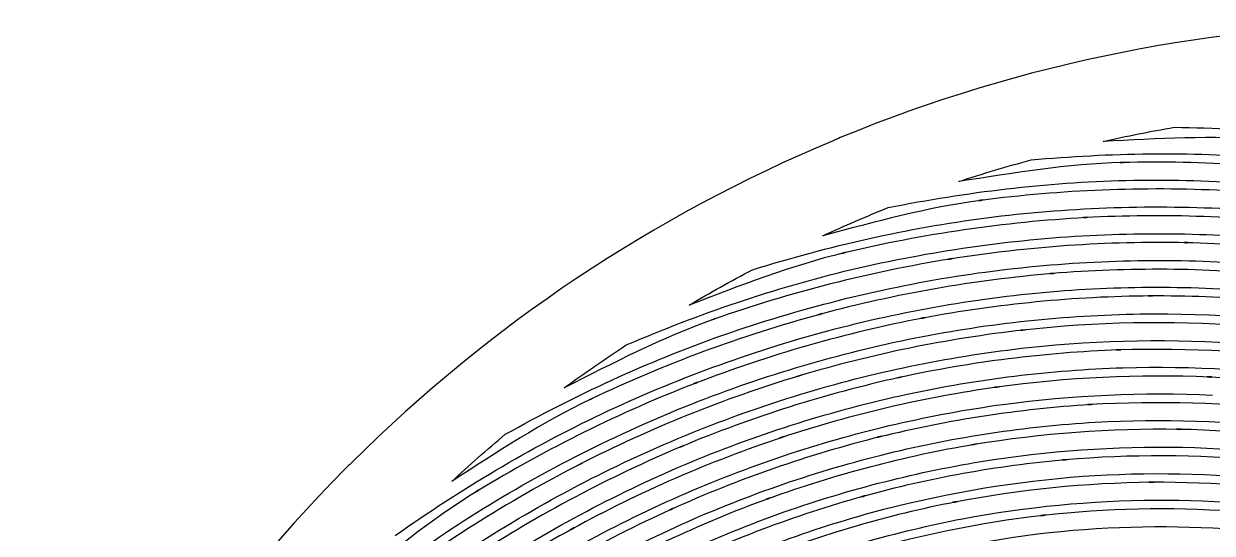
# Model space of a CAD drawing. Extents: x 289 to 439, y 190 to 340.
# Drawn here: x 294.7 to 353.9, y 314.5 to 339.8 of the extents above; entities that cross this region are included whole.
import ezdxf

# ---------------------------------------------------------------- set-up
doc = ezdxf.new("R2010")
doc.units = 0
doc.layers.add('seconds_wheel', color=7, linetype='CONTINUOUS')

msp = doc.modelspace()

# ---------------------------------------------------------------- linework, layer by layer
at = {"layer": 'seconds_wheel', "color": 7}
for p, q in [((351.971805, 334.682602), (351.971805, 334.682602)), ((349.477312, 332.940374), (349.276064, 332.935331)), ((349.377658, 332.928741), (349.377658, 332.928741)), ((349.566886, 332.038432), (349.566886, 332.038432)), ((342.437829, 331.064367), (342.238131, 331.037999)), ((342.338175, 331.041875), (342.338175, 331.041875)), ((347.659471, 330.200426), (347.452793, 330.18957)), ((347.559041, 330.18569), (347.559041, 330.18569)), ((347.776964, 329.30275), (347.776964, 329.30275)), ((335.632943, 328.462853), (335.437511, 328.415933)), ((335.536778, 328.430279), (335.536778, 328.430279)), ((352.65427, 328.941742), (352.441, 328.946395)), ((352.547636, 328.934375), (352.547636, 328.934375)), ((340.916628, 328.149539), (340.711887, 328.116578)), ((340.815421, 328.123558), (340.815421, 328.123558)), ((352.703904, 328.037863), (352.703904, 328.037863)), ((346.015347, 327.419377), (345.802466, 327.401928)), ((345.91104, 327.401164), (345.91104, 327.401151)), ((346.158045, 326.525967), (346.158045, 326.525967)), ((350.897309, 326.297185), (350.677056, 326.295632)), ((350.786406, 326.286326), (350.786406, 326.286328)), ((329.137107, 325.163749), (328.947489, 325.097053)), ((329.047146, 325.122258), (329.047146, 325.122258)), ((334.424669, 325.404938), (334.224581, 325.351038)), ((334.328115, 325.369264), (334.328115, 325.369264)), ((339.571472, 325.211833), (339.362078, 325.171892)), ((339.467938, 325.182362), (339.467938, 325.182362)), ((350.976801, 325.396408), (350.976801, 325.396408)), ((344.544556, 324.606143), (344.326245, 324.581714)), ((344.435982, 324.584031), (344.435982, 324.584041)), ((349.311738, 323.61075), (349.084119, 323.602607)), ((349.196182, 323.596014), (349.196182, 323.596014)), ((349.418372, 322.713463), (349.418372, 322.713463)), ((328.254941, 321.996484), (328.062222, 321.922035)), ((328.162266, 321.950729), (328.162266, 321.950729)), ((333.393988, 322.342372), (333.189637, 322.281103)), ((333.295884, 322.302819), (333.295884, 322.302819)), ((338.403136, 322.259778), (338.187926, 322.21247)), ((338.296889, 322.226043), (338.296889, 322.226043)), ((353.842769, 322.252022), (353.608173, 322.262104)), ((353.724115, 322.246205), (353.724115, 322.246205)), ((343.247484, 321.76848), (343.022967, 321.736683)), ((343.134254, 321.742112), (343.134254, 321.742112)), ((323.021666, 321.204281), (322.840193, 321.11781)), ((322.934808, 321.152708), (322.934808, 321.152708)), ((347.896397, 320.89058), (347.662185, 320.876231)), ((347.779678, 320.872742), (347.779678, 320.872742)), ((348.029399, 319.997944), (348.029399, 319.997944)), ((352.319241, 319.652445), (352.076888, 319.656711)), ((352.198258, 319.643529), (352.198258, 319.643529)), ((332.540519, 319.284844), (332.331902, 319.215435)), ((332.438536, 319.240253), (332.438536, 319.240253)), ((337.409682, 319.302296), (337.189819, 319.247619)), ((337.301883, 319.264682), (337.301883, 319.264682)), ((342.124904, 318.915306), (341.893795, 318.876528)), ((327.550373, 318.84357), (327.353775, 318.760975)), ((327.455369, 318.79316), (327.455369, 318.79316)), ((342.010512, 318.885061), (342.010512, 318.885061)), ((352.385937, 318.753219), (352.385937, 318.753219)), ((322.475693, 317.96218), (322.291504, 317.867952)), ((322.388447, 317.907117), (322.388447, 317.907117)), ((346.652445, 318.145979), (346.411256, 318.12504)), ((346.533789, 318.124658), (346.533789, 318.124653)), ((346.814145, 317.258773), (346.814145, 317.258773)), ((317.354095, 316.627494), (317.182315, 316.522407)), ((317.27344, 316.567388), (317.27344, 316.567388)), ((350.964392, 317.019134), (350.713894, 317.016818)), ((350.83798, 317.006348), (350.83798, 317.006338)), ((331.862706, 316.239727), (331.649046, 316.162175)), ((331.759173, 316.191257), (331.759173, 316.191257)), ((336.591498, 316.347914), (336.365819, 316.285097)), ((336.480209, 316.305647), (336.480209, 316.305647)), ((341.175266, 316.055928), (340.937567, 316.009784)), ((341.058939, 316.021804), (341.058939, 316.021804)), ((351.056293, 316.123398), (351.056293, 316.123398)), ((327.021462, 315.713142), (326.820987, 315.622405)), ((326.925684, 315.658856), (326.925684, 315.658856)), ((345.580663, 315.385869), (345.332105, 315.357563)), ((345.456967, 315.360277), (345.456967, 315.360277)), ((322.104991, 314.753037), (321.917313, 314.65028)), ((322.016967, 314.69371), (322.016967, 314.69371))]:
    msp.add_line(p, q, dxfattribs=at)
for points in [[(363.839349, 339.837548), (354.063626, 339.82343), (344.384958, 337.89826), (335.347937, 334.170363)], [(348.429185, 333.978032), (349.603881, 334.242947), (350.785137, 334.47788), (351.971805, 334.682602)], [(351.971805, 334.682602), (355.955548, 334.628967), (359.930355, 334.272667), (363.847492, 333.541798)], [(334.95707, 333.999747), (326.035158, 330.267311), (317.919361, 324.84449), (311.056793, 318.030039)], [(335.347937, 334.170363), (335.217486, 334.113862), (335.087197, 334.056989), (334.95707, 333.999747)], [(356.573798, 334.069156), (353.861453, 334.279675), (351.144287, 334.121809), (348.429185, 333.978032)], [(344.841197, 333.058641), (348.775537, 333.412746), (352.731146, 333.47909), (356.669188, 333.164114)], [(341.240411, 331.981042), (342.430936, 332.372011), (343.63162, 332.731336), (344.841197, 333.058641)], [(349.377658, 332.928741), (346.642432, 332.854274), (343.942598, 332.399659), (341.240411, 331.981042)], [(349.276064, 332.935331), (349.310056, 332.936197), (349.343663, 332.927914), (349.377658, 332.928741)], [(361.498024, 332.146232), (357.489149, 332.76526), (353.433033, 333.027324), (349.377658, 332.928741)], [(349.377658, 332.928741), (349.411156, 332.929658), (349.443811, 332.939508), (349.477312, 332.940374)], [(337.735406, 330.688236), (341.636387, 331.461136), (345.590715, 331.939401), (349.566886, 332.038432)], [(349.566886, 332.038432), (353.571068, 332.126418), (357.574666, 331.85787), (361.531372, 331.236923)], [(354.476767, 331.531236), (350.423998, 331.727867), (346.362117, 331.564199), (342.338175, 331.041875)], [(342.338175, 331.041875), (339.6712, 330.687839), (337.076116, 329.97341), (334.478569, 329.279098)], [(342.238131, 331.037999), (342.271288, 331.042351), (342.30501, 331.037566), (342.338175, 331.041875)], [(342.338175, 331.041875), (342.371999, 331.046366), (342.403995, 331.059925), (342.437829, 331.064367)], [(342.620078, 330.176774), (346.592834, 330.682651), (350.602442, 330.834312), (354.602013, 330.630457)], [(330.971621, 327.591933), (334.777463, 328.772385), (338.668293, 329.661587), (342.620078, 330.176774)], [(334.478569, 329.279098), (335.55225, 329.77592), (336.638202, 330.24578), (337.735406, 330.688236)], [(347.559041, 330.18569), (343.50727, 329.957842), (339.484356, 329.370418), (335.536778, 328.430279)], [(347.452793, 330.18957), (347.488252, 330.191504), (347.52358, 330.183807), (347.559041, 330.18569)], [(359.308316, 329.765355), (355.411945, 330.253254), (351.480207, 330.394125), (347.559041, 330.18569)], [(347.559041, 330.18569), (347.592892, 330.187599), (347.625617, 330.198573), (347.659471, 330.200426)], [(335.906706, 327.598912), (339.805282, 328.517344), (343.777276, 329.087591), (347.776964, 329.30275)], [(352.547636, 328.934375), (348.620618, 329.012541), (344.694521, 328.741112), (340.815421, 328.123558)], [(347.776964, 329.30275), (351.64756, 329.498696), (355.527266, 329.34951), (359.371135, 328.857597)], [(335.536778, 328.430279), (332.893158, 327.79241), (330.359847, 326.799043), (327.82142, 325.827603)], [(335.437511, 328.415933), (335.470088, 328.423743), (335.504189, 328.422518), (335.536778, 328.430279)], [(335.536778, 328.430279), (335.569742, 328.438234), (335.599967, 328.454945), (335.632943, 328.462853)], [(352.441, 328.946395), (352.476835, 328.945631), (352.511802, 328.935205), (352.547636, 328.934375)], [(352.547636, 328.934375), (352.583329, 328.933662), (352.618578, 328.94251), (352.65427, 328.941742)], [(363.847879, 327.660955), (360.126128, 328.419713), (356.34485, 328.846323), (352.547636, 328.934375)], [(340.815421, 328.123558), (336.811433, 327.473503), (332.873214, 326.469186), (329.047146, 325.122258)], [(340.711887, 328.116578), (340.746108, 328.122081), (340.781194, 328.118105), (340.815421, 328.123558)], [(340.815421, 328.123558), (340.849868, 328.12915), (340.88217, 328.143998), (340.916628, 328.149539)], [(341.127572, 327.268925), (344.955982, 327.868216), (348.829849, 328.125065), (352.703904, 328.037863)], [(352.703904, 328.037863), (356.449032, 327.940871), (360.177959, 327.509666), (363.846716, 326.75087)], [(324.692158, 323.844572), (328.323716, 325.396419), (332.064886, 326.681596), (335.906706, 327.598912)], [(327.82142, 325.827603), (328.856333, 326.44237), (329.906741, 327.03067), (330.971621, 327.591933)], [(329.499666, 324.333543), (333.281006, 325.654619), (337.172044, 326.636954), (341.127572, 327.268925)], [(345.91104, 327.401151), (341.997311, 327.068568), (338.121225, 326.388686), (334.328115, 325.369264)], [(345.802466, 327.401928), (345.838607, 327.404939), (345.874894, 327.398188), (345.91104, 327.401164)], [(357.282245, 327.315456), (353.501674, 327.681286), (349.696501, 327.710133), (345.91104, 327.401151)], [(345.91104, 327.401151), (345.946279, 327.404147), (345.9801, 327.416439), (346.015347, 327.419377)], [(346.158045, 326.525967), (349.89358, 326.82101), (353.64777, 326.782139), (357.376472, 326.410801)], [(334.725961, 324.550693), (338.47044, 325.54688), (342.296292, 326.207796), (346.158045, 326.525967)], [(350.786406, 326.286328), (346.988241, 326.254971), (343.200411, 325.885692), (339.467938, 325.182362)], [(350.677056, 326.295632), (350.713713, 326.295886), (350.749752, 326.286153), (350.786406, 326.286326)], [(361.73456, 325.359958), (358.120049, 325.993612), (354.456161, 326.303737), (350.786406, 326.286328)], [(350.786406, 326.286328), (350.823623, 326.286634), (350.86009, 326.296943), (350.897309, 326.297185)], [(329.047146, 325.122258), (326.468633, 324.206299), (324.039513, 322.942915), (321.600121, 321.706824)], [(334.328115, 325.369264), (330.41295, 324.303947), (326.600302, 322.892905), (322.934808, 321.152708)], [(339.467938, 325.182362), (335.611123, 324.442478), (331.827724, 323.361145), (328.162266, 321.950729)], [(328.947489, 325.097053), (328.979857, 325.108503), (329.01476, 325.110857), (329.047146, 325.122258)], [(329.047146, 325.122258), (329.078325, 325.133334), (329.10591, 325.152717), (329.137107, 325.163749)], [(334.224581, 325.351038), (334.258476, 325.360207), (334.294207, 325.360151), (334.328115, 325.369264)], [(334.328115, 325.369264), (334.361287, 325.37829), (334.391481, 325.395963), (334.424669, 325.404938)], [(339.362078, 325.171892), (339.396981, 325.178528), (339.433025, 325.175782), (339.467938, 325.182362)], [(339.467938, 325.182362), (339.503246, 325.189135), (339.536151, 325.205115), (339.571472, 325.211833)], [(339.809947, 324.338972), (343.493399, 325.022563), (347.230413, 325.376294), (350.976801, 325.396408)], [(355.419034, 324.806617), (351.758359, 325.058956), (348.083192, 324.984868), (344.435982, 324.584041)], [(350.976801, 325.396408), (354.594303, 325.402958), (358.204614, 325.086113), (361.765971, 324.450649)], [(318.668229, 319.395357), (322.138059, 321.335349), (325.750256, 323.011014), (329.499666, 324.333543)], [(323.469536, 320.416732), (327.091624, 322.125668), (330.858883, 323.508789), (334.725961, 324.550693)], [(328.644257, 321.179076), (332.265206, 322.56166), (336.001715, 323.618849), (339.809947, 324.338972)], [(344.435982, 324.584041), (340.662205, 324.155957), (336.934411, 323.392172), (333.295884, 322.302819)], [(344.326245, 324.581714), (344.362681, 324.585784), (344.399539, 324.580034), (344.435982, 324.584031)], [(344.435982, 324.584041), (344.472754, 324.58821), (344.507777, 324.602035), (344.544556, 324.606143)], [(321.600121, 321.706824), (322.611718, 322.44662), (323.64276, 323.159453), (324.692158, 323.844572)], [(333.722425, 321.49937), (337.314587, 322.564272), (340.994009, 323.30667), (344.717888, 323.71816)], [(344.717888, 323.71816), (348.31492, 324.102879), (351.938966, 324.165103), (355.546996, 323.905452)], [(359.782164, 322.990714), (356.278737, 323.507074), (352.735941, 323.70991), (349.196182, 323.596014)], [(349.196182, 323.596014), (345.529563, 323.464129), (341.882107, 323.005997), (338.296889, 322.226043)], [(349.084119, 323.602607), (349.121596, 323.60388), (349.158708, 323.59481), (349.196182, 323.596014)], [(349.196182, 323.596014), (349.235067, 323.597414), (349.272851, 323.609426), (349.311738, 323.61075)], [(338.668756, 321.395063), (342.205743, 322.153357), (345.802991, 322.59468), (349.418372, 322.713463)], [(349.418372, 322.713463), (352.905738, 322.814589), (356.394718, 322.603197), (359.844594, 322.082955)], [(328.162266, 321.950729), (324.380514, 320.482186), (320.736621, 318.680888), (317.27344, 316.567388)], [(333.295884, 322.302819), (329.536763, 321.163771), (325.886654, 319.693035), (322.388447, 317.907117)], [(338.296889, 322.226043), (334.588334, 321.405642), (330.960019, 320.257068), (327.455369, 318.79316)], [(328.062222, 321.922035), (328.094646, 321.934571), (328.129822, 321.938244), (328.162266, 321.950729)], [(328.162266, 321.950729), (328.194443, 321.963225), (328.222743, 321.984037), (328.254941, 321.996484)], [(333.189637, 322.281103), (333.224321, 322.291553), (333.261184, 322.292431), (333.295884, 322.302819)], [(333.295884, 322.302819), (333.329698, 322.313064), (333.360159, 322.33218), (333.393988, 322.342372)], [(338.187926, 322.21247), (338.22375, 322.220331), (338.261051, 322.218246), (338.296889, 322.226043)], [(338.296889, 322.226043), (338.33324, 322.234084), (338.366766, 322.251798), (338.403136, 322.259778)], [(353.724103, 322.246205), (350.186001, 322.393582), (346.642322, 322.225546), (343.134242, 321.742112)], [(353.608173, 322.262104), (353.647225, 322.260399), (353.685068, 322.24799), (353.724115, 322.246205)], [(363.847866, 320.869641), (360.521113, 321.629557), (357.133018, 322.090452), (353.724103, 322.246205)], [(353.724115, 322.246205), (353.763756, 322.244551), (353.803126, 322.253753), (353.842769, 322.252022)], [(322.945277, 317.1882), (326.402691, 318.942356), (330.009344, 320.384934), (333.722425, 321.49937)], [(327.965281, 318.038956), (331.426429, 319.473582), (335.0083, 320.596517), (338.668756, 321.395063)], [(343.134242, 321.742112), (339.501831, 321.227707), (335.922567, 320.390565), (332.438523, 319.240253)], [(343.022967, 321.736683), (343.059828, 321.741832), (343.097386, 321.737039), (343.134254, 321.742112)], [(343.134254, 321.742112), (343.172701, 321.747557), (343.209027, 321.763107), (343.247484, 321.76848)], [(343.447569, 320.88709), (346.905359, 321.352266), (350.397541, 321.506778), (353.883097, 321.350082)], [(322.934808, 321.152708), (320.507423, 319.991721), (318.257778, 318.513104), (316.00351, 317.046666)], [(317.881843, 315.890738), (321.305679, 317.968948), (324.907109, 319.738489), (328.644257, 321.179076)], [(322.840193, 321.11781), (322.870599, 321.132301), (322.904379, 321.138263), (322.934808, 321.152708)], [(322.934808, 321.152708), (322.965244, 321.167265), (322.991207, 321.189767), (323.021666, 321.204281)], [(332.894935, 318.452701), (336.333046, 319.576647), (339.864415, 320.391153), (343.447569, 320.88709)], [(347.779678, 320.872742), (344.245967, 320.64974), (340.739533, 320.111767), (337.301883, 319.264682)], [(347.662185, 320.876231), (347.701374, 320.878624), (347.740485, 320.870428), (347.779678, 320.872742)], [(357.989915, 320.562143), (354.602428, 320.970001), (351.18562, 321.073898), (347.779678, 320.872742)], [(347.779678, 320.872742), (347.819038, 320.875236), (347.857029, 320.888175), (347.896397, 320.89058)], [(313.189888, 314.359067), (316.44475, 316.65752), (319.870542, 318.705673), (323.469536, 320.416732)], [(348.029399, 319.997944), (351.385155, 320.184818), (354.750856, 320.070416), (358.086469, 319.656711)], [(337.702058, 318.447274), (341.091452, 319.270786), (344.547506, 319.789645), (348.029399, 319.997944)], [(352.198261, 319.643529), (348.786337, 319.69498), (345.377218, 319.441277), (342.010514, 318.885061)], [(352.076888, 319.656711), (352.117662, 319.655999), (352.15749, 319.644323), (352.198258, 319.643529)], [(352.198258, 319.643529), (352.238774, 319.642918), (352.278725, 319.653143), (352.319241, 319.652445)], [(361.967611, 318.573297), (358.749585, 319.221124), (355.480176, 319.579622), (352.198261, 319.643529)], [(316.00351, 317.046666), (316.871988, 317.851702), (317.760507, 318.634845), (318.668229, 319.395357)], [(332.438523, 319.240253), (328.83667, 318.036652), (325.349101, 316.515611), (322.016954, 314.69371)], [(337.301883, 319.264682), (333.742992, 318.373372), (330.270441, 317.166851), (326.925684, 315.658856)], [(332.331902, 319.215435), (332.366609, 319.226963), (332.403811, 319.228786), (332.438536, 319.240253)], [(332.438536, 319.240253), (332.473795, 319.252036), (332.505237, 319.273125), (332.540519, 319.284844)], [(337.189819, 319.247619), (337.226565, 319.25675), (337.265124, 319.255622), (337.301883, 319.264682)], [(337.301883, 319.264682), (337.338873, 319.273944), (337.372674, 319.293099), (337.409682, 319.302296)], [(342.010512, 318.885061), (342.049478, 318.891659), (342.085923, 318.908784), (342.124904, 318.915306)], [(327.455369, 318.79316), (323.836177, 317.267236), (320.35979, 315.422829), (317.067537, 313.281082)], [(322.599002, 313.994956), (325.891725, 315.783926), (329.337409, 317.275372), (332.894935, 318.452701)], [(327.353775, 318.760975), (327.386596, 318.774749), (327.422528, 318.77944), (327.455369, 318.79316)], [(327.455369, 318.79316), (327.48847, 318.807114), (327.517249, 318.829667), (327.550373, 318.84357)], [(327.460799, 314.922877), (330.762728, 316.40005), (334.190131, 317.579314), (337.702058, 318.447274)], [(342.010514, 318.885061), (338.519896, 318.294007), (335.089153, 317.392893), (331.759175, 316.191257)], [(341.893795, 318.876528), (341.932351, 318.882981), (341.971946, 318.878692), (342.010512, 318.885061)], [(342.353297, 318.042059), (345.669571, 318.578148), (349.027192, 318.815636), (352.385937, 318.753219)], [(356.362854, 318.081223), (353.094256, 318.389205), (349.805036, 318.404067), (346.533789, 318.124653)], [(352.385937, 318.753219), (355.61751, 318.678378), (358.835216, 318.313332), (362.00173, 317.663212)], [(311.056793, 318.030039), (310.926285, 317.900487), (310.796254, 317.770455), (310.666702, 317.639946)], [(322.388447, 317.907117), (318.780893, 316.05144), (315.345465, 313.879202), (312.122371, 311.415545)], [(317.701144, 312.627311), (320.955359, 314.732052), (324.38994, 316.54303), (327.965281, 318.038956)], [(322.291504, 317.867952), (322.322584, 317.883879), (322.357344, 317.891238), (322.388447, 317.907117)], [(322.388447, 317.907117), (322.419089, 317.922878), (322.445028, 317.946464), (322.475693, 317.96218)], [(332.241164, 315.419604), (335.527106, 316.593558), (338.91122, 317.470939), (342.353297, 318.042059)], [(346.533789, 318.124653), (343.135026, 317.819449), (339.770763, 317.210928), (336.480209, 316.305647)], [(346.411256, 318.12504), (346.452032, 318.128614), (346.493009, 318.121164), (346.533789, 318.124658)], [(346.533789, 318.124653), (346.573895, 318.128255), (346.612332, 318.142464), (346.652445, 318.145979)], [(310.666702, 317.639946), (303.851806, 310.776988), (298.42871, 302.660647), (294.696217, 293.73812)], [(312.797082, 310.805202), (315.984093, 313.229493), (319.380207, 315.365197), (322.945277, 317.1882)], [(336.907139, 315.502198), (340.150442, 316.382578), (343.465939, 316.969793), (346.814145, 317.258773)], [(346.814145, 317.258773), (350.034674, 317.521832), (353.272135, 317.495726), (356.488102, 317.180444)], [(317.27344, 316.567388), (314.955964, 315.143781), (312.858415, 313.409518), (310.739214, 311.707531)], [(317.182315, 316.522407), (317.211263, 316.540134), (317.244467, 316.549707), (317.27344, 316.567388)], [(317.27344, 316.567388), (317.302065, 316.584974), (317.325443, 316.609948), (317.354095, 316.627494)], [(350.837987, 317.006338), (347.555309, 316.971165), (344.282519, 316.641695), (341.058946, 316.021804)], [(350.713894, 317.016818), (350.755489, 317.017174), (350.796387, 317.006094), (350.83798, 317.006348)], [(350.83798, 317.006338), (350.880418, 317.006796), (350.921952, 317.01878), (350.964392, 317.019134)], [(360.253694, 316.215686), (357.144994, 316.760806), (353.993989, 317.025627), (350.837987, 317.006338)], [(331.759175, 316.191257), (328.312033, 314.932679), (324.984127, 313.369371), (321.814945, 311.519465)], [(336.480209, 316.305647), (333.070675, 315.352857), (329.753022, 314.097886), (326.566999, 312.554799)], [(341.058946, 316.021804), (337.711374, 315.363143), (334.429895, 314.40669), (331.253147, 313.163202)], [(331.649046, 316.162175), (331.684807, 316.175157), (331.723389, 316.178344), (331.759173, 316.191257)], [(331.759173, 316.191257), (331.795038, 316.204353), (331.826813, 316.226697), (331.862706, 316.239727)], [(336.365819, 316.285097), (336.403232, 316.29547), (336.442778, 316.29535), (336.480209, 316.305647)], [(336.480209, 316.305647), (336.518505, 316.316348), (336.553182, 316.337289), (336.591498, 316.347914)], [(340.937567, 316.009784), (340.977553, 316.017566), (341.018934, 316.014111), (341.058939, 316.021804)], [(341.058939, 316.021804), (341.098671, 316.029621), (341.135516, 316.048192), (341.175266, 316.055928)], [(341.42964, 315.190824), (344.604292, 315.789144), (347.825794, 316.100965), (351.056293, 316.123398)], [(351.056293, 316.123398), (354.161421, 316.130008), (357.260519, 315.856953), (360.316505, 315.30793)], [(308.375787, 308.854359), (311.350117, 311.452723), (314.511244, 313.831128), (317.881843, 315.890738)], [(326.925684, 315.658856), (323.468617, 314.085465), (320.15847, 312.207289), (317.034577, 310.046734)], [(322.422959, 310.842816), (325.553152, 312.657678), (328.838806, 314.189077), (332.241164, 315.419604)], [(326.820987, 315.622405), (326.854717, 315.637685), (326.891929, 315.643636), (326.925684, 315.658856)], [(326.925684, 315.658856), (326.959152, 315.674088), (326.987966, 315.697969), (327.021462, 315.713142)], [(327.126932, 311.837433), (330.271507, 313.348152), (333.544424, 314.574267), (336.907139, 315.502198)], [(345.456967, 315.360277), (342.195571, 314.981845), (338.97516, 314.311987), (335.833417, 313.358634)], [(345.332105, 315.357563), (345.373558, 315.36227), (345.415507, 315.35568), (345.456967, 315.360277)], [(354.900592, 315.558038), (351.753056, 315.774651), (348.592659, 315.708914), (345.456967, 315.360277)], [(345.456967, 315.360277), (345.498878, 315.365141), (345.53874, 315.381104), (345.580663, 315.385869)], [(317.689899, 309.415065), (320.776882, 311.537474), (324.046663, 313.380683), (327.460799, 314.922877)], [(331.760723, 312.408222), (334.8942, 313.622748), (338.129879, 314.55354), (341.42964, 315.190824)], [(345.767566, 314.504868), (348.853812, 314.835795), (351.963135, 314.887765), (355.058802, 314.661525)], [(322.016954, 314.69371), (318.576903, 312.797844), (315.312541, 310.599845), (312.261966, 308.125747)], [(321.917313, 314.65028), (321.949141, 314.667754), (321.985111, 314.676289), (322.016967, 314.69371)], [(322.016967, 314.69371), (322.048019, 314.710821), (322.073911, 314.735975), (322.104991, 314.753037)], [(336.28788, 312.569921), (339.383427, 313.497091), (342.555938, 314.144914), (345.767566, 314.504868)]]:
    msp.add_open_spline(points, degree=3, dxfattribs=at)

doc.saveas('drawing.dxf')
